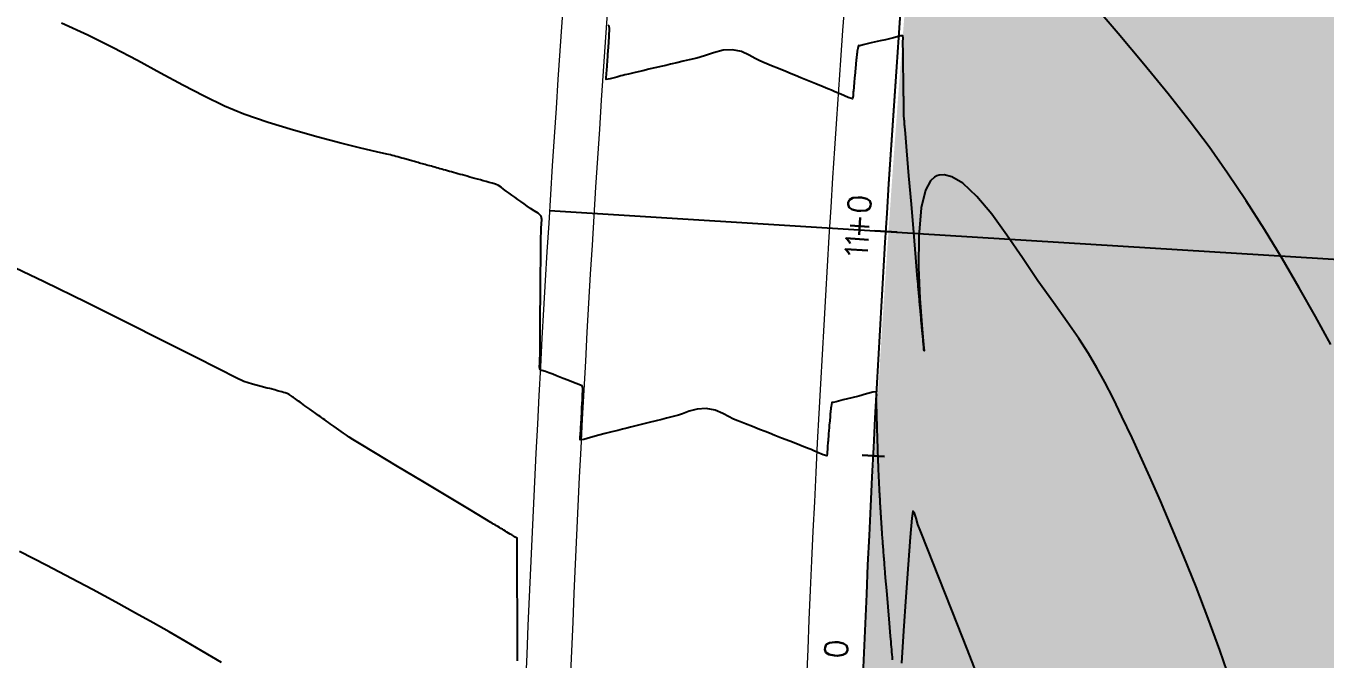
# Model space of a CAD drawing. Header units: millimetres. Extents: x 340454 to 342791, y 6993867 to 6995092.
# Drawn here: x 342014.5 to 342072.3, y 6994563.6 to 6994591.7 of the extents above; entities that cross this region are included whole.
import ezdxf

# ---------------------------------------------------------------- set-up
doc = ezdxf.new("R2010")
doc.units = ezdxf.units.MM
doc.header["$LTSCALE"] = 10
doc.linetypes.add('DASHDOT', pattern=[25.4, 12.7, -6.35, 0, -6.35])
doc.layers.add('_1 TXT_Estaca', color=4, linetype='Continuous', lineweight=30)
for name, color, linetype in [('Alinhamento', 7, 'Continuous'), ('T-HM-CURVA_INTERMEDIARIA', 45, 'Continuous'), ('T-HM-CURVA_MESTRA', 20, 'Continuous'), ('U-SC-SECAO_TIPO', 251, 'Continuous'), ('URB-Calçadas', 2, 'Continuous'), ('URB-Quadras', 3, 'Continuous')]:
    doc.layers.add(name, color=color, linetype=linetype)
doc.styles.add('Padrao', font='romans.shx', dxfattribs={"height": 1.5})

msp = doc.modelspace()

# ---------------------------------------------------------------- hatches: boundary and pattern name
at = {"lineweight": 20, "true_color": 0xfeeab9, "transparency": 33554518}
msp.add_hatch(color=254, dxfattribs=at).paths.add_polyline_path([(342119.159, 6994595.596), (342116.405, 6994600.719), (342115.526, 6994606.747), (342114.078, 6994622.168), (342111.537, 6994629.785), (342111.937, 6994638.612), (342110.22, 6994640.731), (342109.395, 6994645.913), (342105.489, 6994649.745), (342102.922, 6994655.377), (342098.078, 6994662.845), (342096.429, 6994677.718), (342097.194, 6994681.316), (342096.663, 6994685.441), (342098.361, 6994694.551), (342074.759, 6994718.153), (342070.902, 6994715.191, 0.018566), (342058.078, 6994636.195, 0.019313), (342051.792, 6994564.842, -0.000141), (342050.049, 6994525.137, -0.0035), (342048.827, 6994509.216, -0.002554), (342047.698, 6994496.488, -0.003076), (342046.981, 6994490.915), (342046.899, 6994471.038, -0.058975), (342015.5, 6994367.645), (342048.507, 6994361.761), (342062.35, 6994439.415), (342094.824, 6994434.95)])

# ---------------------------------------------------------------- linework, layer by layer
at = {"layer": '_1 TXT_Estaca', "color": 7, "linetype": 'Continuous', "lineweight": 30}
for p, q in [((342053.22, 6994582.542), (342052.222, 6994582.603)), ((342052.657, 6994572.563), (342051.658, 6994572.614))]:
    msp.add_line(p, q, dxfattribs=at)
at = {"layer": 'Alinhamento', "color": 1, "linetype": 'Continuous', "lineweight": -3, "flags": 128}
msp.add_lwpolyline([(342015.498, 6994367.645), (342017.793, 6994375.112, 0.055302), (342046.899, 6994472.8), (342046.869, 6994491.561, 0.001427), (342047.224, 6994494.157, 0.140946), (342047.449, 6994494.937, 0.074236), (342047.385, 6994495.366, 0.025997), (342051.128, 6994542.939, -0.045635), (342069.402, 6994708.821, 0.158515), (342070.754, 6994715.174, -0.001403), (342072.003, 6994720.875)], format="xyb", dxfattribs=at)
at = {"layer": 'T-HM-CURVA_INTERMEDIARIA', "color": 45, "linetype": 'Continuous', "lineweight": -3, "flags": 128}
for points, elevation in [([(342072.52, 6994577.54), (342071.841, 6994578.782), (342071.117, 6994580.064), (342070.356, 6994581.364), (342069.566, 6994582.662), (342068.755, 6994583.937), (342067.93, 6994585.168), (342067.1, 6994586.333), (342066.258, 6994587.445), (342065.28, 6994588.687), (342064.202, 6994590.013), (342063.059, 6994591.381), (342061.889, 6994592.745)], 706), ([(342053.02, 6994563.51), (342053.009, 6994563.633), (342052.999, 6994563.747), (342052.989, 6994563.86), (342052.979, 6994563.974), (342052.97, 6994564.087), (342052.96, 6994564.201), (342052.95, 6994564.314), (342052.929, 6994564.565), (342052.881, 6994565.141), (342052.819, 6994565.875), (342052.757, 6994566.605), (342052.71, 6994567.165), (342052.691, 6994567.39), (342052.685, 6994567.458), (342052.677, 6994567.55), (342052.672, 6994567.618), (342052.664, 6994567.709), (342052.659, 6994567.777), (342052.651, 6994567.868), (342052.646, 6994567.936), (342052.638, 6994568.026), (342052.633, 6994568.095), (342052.626, 6994568.185), (342052.619, 6994568.275), (342052.614, 6994568.342), (342052.607, 6994568.433), (342052.602, 6994568.5), (342052.595, 6994568.589), (342052.59, 6994568.657), (342052.583, 6994568.746), (342052.578, 6994568.814), (342052.572, 6994568.902), (342052.567, 6994568.97), (342052.561, 6994569.058), (342052.556, 6994569.127), (342052.55, 6994569.213), (342052.545, 6994569.283), (342052.539, 6994569.368), (342052.534, 6994569.438), (342052.529, 6994569.523), (342052.524, 6994569.593), (342052.518, 6994569.677), (342052.514, 6994569.748), (342052.509, 6994569.831), (342052.504, 6994569.903), (342052.499, 6994569.984), (342052.494, 6994570.057), (342052.489, 6994570.138), (342052.485, 6994570.211), (342052.48, 6994570.29), (342052.476, 6994570.365), (342052.471, 6994570.443), (342052.467, 6994570.519), (342052.462, 6994570.595), (342052.458, 6994570.672), (342052.454, 6994570.747), (342052.45, 6994570.825), (342052.446, 6994570.898), (342052.441, 6994570.978), (342052.438, 6994571.049), (342052.433, 6994571.131), (342052.43, 6994571.199), (342052.426, 6994571.284), (342052.422, 6994571.349), (342052.418, 6994571.437), (342052.415, 6994571.499), (342052.411, 6994571.589), (342052.408, 6994571.649), (342052.404, 6994571.743), (342052.401, 6994571.797), (342052.397, 6994571.896), (342052.394, 6994571.967), (342052.39, 6994572.051), (342052.386, 6994572.138), (342052.384, 6994572.207), (342052.381, 6994572.28), (342052.377, 6994572.367), (342052.374, 6994572.452), (342052.372, 6994572.513), (342052.369, 6994572.592), (342052.366, 6994572.702), (342052.361, 6994572.847), (342052.355, 6994573.07), (342052.351, 6994573.199), (342052.349, 6994573.264), (342052.347, 6994573.33), (342052.343, 6994573.492), (342052.337, 6994573.697), (342052.333, 6994573.819), (342052.33, 6994573.94), (342052.326, 6994574.065), (342052.323, 6994574.196), (342052.317, 6994574.391), (342052.313, 6994574.543), (342052.311, 6994574.619), (342052.309, 6994574.694), (342052.306, 6994574.8), (342052.301, 6994574.984), (342052.297, 6994575.144), (342052.313, 6994575.315), (342052.289, 6994575.434), (342052.141, 6994575.422), (342051.858, 6994575.341), (342051.52, 6994575.245), (342051.197, 6994575.166), (342050.82, 6994575.073), (342050.506, 6994574.996), (342050.373, 6994574.963), (342050.317, 6994574.958), (342050.294, 6994574.87), (342050.281, 6994574.788), (342050.271, 6994574.716), (342050.264, 6994574.655), (342050.256, 6994574.584), (342050.25, 6994574.528), (342050.244, 6994574.462), (342050.238, 6994574.399), (342050.233, 6994574.334), (342050.218, 6994574.139), (342050.203, 6994573.948), (342050.198, 6994573.893), (342050.194, 6994573.838), (342050.185, 6994573.718), (342050.172, 6994573.561), (342050.163, 6994573.442), (342050.155, 6994573.342), (342050.149, 6994573.259), (342050.142, 6994573.175), (342050.128, 6994572.998), (342050.117, 6994572.846), (342050.112, 6994572.789), (342050.114, 6994572.694), (342050.097, 6994572.588), (342049.934, 6994572.64), (342049.652, 6994572.756), (342049.478, 6994572.83), (342049.39, 6994572.865), (342049.303, 6994572.899), (342049.181, 6994572.947), (342048.987, 6994573.023), (342048.781, 6994573.104), (342048.442, 6994573.237), (342048.072, 6994573.382), (342047.776, 6994573.498), (342047.534, 6994573.593), (342047.342, 6994573.668), (342047.1, 6994573.763), (342046.78, 6994573.889), (342046.47, 6994574.011), (342046.249, 6994574.098), (342046.08, 6994574.164), (342045.912, 6994574.231), (342045.738, 6994574.324), (342045.463, 6994574.474), (342045.115, 6994574.62), (342044.723, 6994574.7), (342044.324, 6994574.672), (342043.96, 6994574.574), (342043.667, 6994574.461), (342043.483, 6994574.392), (342043.307, 6994574.348), (342043.131, 6994574.303), (342042.96, 6994574.261), (342042.753, 6994574.209), (342042.499, 6994574.145), (342042.178, 6994574.065), (342041.831, 6994573.979), (342041.539, 6994573.906), (342041.347, 6994573.858), (342041.195, 6994573.82), (342041.004, 6994573.772), (342040.79, 6994573.719), (342040.524, 6994573.652), (342040.234, 6994573.579), (342039.947, 6994573.507), (342039.579, 6994573.404), (342039.271, 6994573.317), (342039.12, 6994573.298), (342039.11, 6994573.436), (342039.133, 6994573.559), (342039.136, 6994573.611), (342039.139, 6994573.663), (342039.147, 6994573.822), (342039.16, 6994574.061), (342039.169, 6994574.239), (342039.176, 6994574.365), (342039.181, 6994574.464), (342039.186, 6994574.563), (342039.194, 6994574.713), (342039.206, 6994574.938), (342039.213, 6994575.062), (342039.216, 6994575.118), (342039.218, 6994575.167), (342039.221, 6994575.236), (342039.224, 6994575.318), (342039.225, 6994575.373), (342039.226, 6994575.43), (342039.227, 6994575.516), (342039.226, 6994575.568), (342039.221, 6994575.653), (342039.209, 6994575.707), (342039.158, 6994575.713), (342039.05, 6994575.756), (342038.812, 6994575.851), (342038.558, 6994575.952), (342038.364, 6994576.029), (342038.206, 6994576.092), (342038.06, 6994576.15), (342037.893, 6994576.216), (342037.725, 6994576.283), (342037.564, 6994576.337), (342037.413, 6994576.387), (342037.323, 6994576.443), (342037.308, 6994576.563), (342037.324, 6994576.704), (342037.325, 6994576.874), (342037.327, 6994577.096), (342037.327, 6994577.208), (342037.328, 6994577.266), (342037.328, 6994577.381), (342037.33, 6994577.593), (342037.331, 6994577.713), (342037.331, 6994577.81), (342037.333, 6994578.009), (342037.334, 6994578.217), (342037.334, 6994578.285), (342037.335, 6994578.353), (342037.336, 6994578.531), (342037.338, 6994578.722), (342037.338, 6994578.809), (342037.339, 6994578.897), (342037.34, 6994579.054), (342037.341, 6994579.226), (342037.342, 6994579.334), (342037.343, 6994579.441), (342037.344, 6994579.577), (342037.346, 6994579.731), (342037.347, 6994579.86), (342037.348, 6994579.986), (342037.349, 6994580.111), (342037.35, 6994580.235), (342037.351, 6994580.392), (342037.353, 6994580.531), (342037.354, 6994580.635), (342037.354, 6994580.74), (342037.356, 6994580.916), (342037.358, 6994581.077), (342037.358, 6994581.16), (342037.359, 6994581.244), (342037.361, 6994581.44), (342037.363, 6994581.623), (342037.364, 6994581.686), (342037.364, 6994581.749), (342037.367, 6994581.963), (342037.369, 6994582.169), (342037.37, 6994582.253), (342037.37, 6994582.332), (342037.372, 6994582.507), (342037.375, 6994582.716), (342037.393, 6994582.916), (342037.411, 6994583.1), (342037.381, 6994583.255), (342037.244, 6994583.385), (342037.061, 6994583.483), (342036.909, 6994583.591), (342036.762, 6994583.696), (342036.618, 6994583.799), (342036.479, 6994583.898), (342036.34, 6994583.997), (342036.209, 6994584.09), (342036.077, 6994584.184), (342035.953, 6994584.272), (342035.828, 6994584.362), (342035.709, 6994584.446), (342035.595, 6994584.534), (342035.477, 6994584.612), (342035.343, 6994584.669), (342035.205, 6994584.713), (342035.065, 6994584.753), (342034.932, 6994584.789), (342034.8, 6994584.826), (342034.675, 6994584.861), (342034.55, 6994584.895), (342034.431, 6994584.929), (342034.313, 6994584.962), (342034.2, 6994584.993), (342034.088, 6994585.024), (342033.981, 6994585.054), (342033.875, 6994585.084), (342033.774, 6994585.112), (342033.673, 6994585.14), (342033.576, 6994585.167), (342033.48, 6994585.194), (342033.388, 6994585.219), (342033.297, 6994585.245), (342033.208, 6994585.269), (342033.122, 6994585.294), (342033.037, 6994585.317), (342032.955, 6994585.34), (342032.874, 6994585.363), (342032.795, 6994585.385), (342032.718, 6994585.406), (342032.642, 6994585.427), (342032.568, 6994585.448), (342032.496, 6994585.468), (342032.425, 6994585.488), (342032.356, 6994585.507), (342032.288, 6994585.526), (342032.221, 6994585.545), (342032.156, 6994585.563), (342032.092, 6994585.581), (342032.03, 6994585.598), (342031.969, 6994585.615), (342031.908, 6994585.632), (342031.85, 6994585.648), (342031.792, 6994585.665), (342031.735, 6994585.68), (342031.679, 6994585.696), (342031.625, 6994585.711), (342031.571, 6994585.726), (342031.519, 6994585.741), (342031.467, 6994585.755), (342031.416, 6994585.769), (342031.367, 6994585.783), (342031.318, 6994585.797), (342031.27, 6994585.81), (342031.176, 6994585.836), (342031.086, 6994585.861), (342030.998, 6994585.886), (342030.914, 6994585.909), (342030.832, 6994585.932), (342030.754, 6994585.954), (342030.677, 6994585.975), (342030.51, 6994586.011), (342030.049, 6994586.114), (342029.349, 6994586.278), (342028.464, 6994586.496), (342027.448, 6994586.762), (342026.354, 6994587.072), (342025.236, 6994587.418), (342024.149, 6994587.796), (342023.285, 6994588.152), (342022.38, 6994588.586), (342021.433, 6994589.079), (342020.442, 6994589.615), (342019.407, 6994590.177), (342018.327, 6994590.747), (342017.201, 6994591.308), (342016.027, 6994591.843)], 708), ([(342068.072, 6994562.515), (342067.583, 6994563.938), (342067.063, 6994565.359), (342066.526, 6994566.756), (342065.984, 6994568.107), (342065.452, 6994569.389), (342064.942, 6994570.58), (342064.467, 6994571.658), (342064.04, 6994572.599), (342063.676, 6994573.383), (342063.222, 6994574.34), (342062.829, 6994575.151), (342062.47, 6994575.86), (342062.115, 6994576.511), (342061.736, 6994577.147), (342061.304, 6994577.812), (342060.793, 6994578.551), (342060.172, 6994579.406), (342059.484, 6994580.379), (342058.793, 6994581.401), (342058.106, 6994582.408), (342057.43, 6994583.339), (342056.774, 6994584.13), (342056.142, 6994584.719), (342055.661, 6994585.003), (342055.315, 6994585.085), (342055.093, 6994585.07), (342054.985, 6994585.041), (342054.882, 6994584.991), (342054.701, 6994584.82), (342054.487, 6994584.406), (342054.296, 6994583.615), (342054.182, 6994582.361), (342054.172, 6994580.965), (342054.228, 6994579.593), (342054.314, 6994578.41), (342054.378, 6994577.709), (342054.411, 6994577.382), (342054.422, 6994577.278), (342054.422, 6994577.265), (342054.419, 6994577.268), (342054.415, 6994577.288), (342054.412, 6994577.339), (342054.41, 6994577.394), (342054.403, 6994577.46), (342054.397, 6994577.525), (342054.391, 6994577.586), (342054.385, 6994577.647), (342054.378, 6994577.716), (342054.372, 6994577.788), (342054.365, 6994577.854), (342054.359, 6994577.92), (342054.352, 6994577.991), (342054.346, 6994578.053), (342054.337, 6994578.15), (342054.331, 6994578.216), (342054.325, 6994578.283), (342054.316, 6994578.38), (342054.31, 6994578.446), (342054.304, 6994578.512), (342054.295, 6994578.61), (342054.289, 6994578.675), (342054.283, 6994578.741), (342054.274, 6994578.839), (342054.268, 6994578.904), (342054.262, 6994578.97), (342054.254, 6994579.068), (342054.248, 6994579.13), (342054.242, 6994579.198), (342054.236, 6994579.267), (342054.23, 6994579.329), (342054.222, 6994579.426), (342054.216, 6994579.491), (342054.21, 6994579.556), (342054.202, 6994579.654), (342054.196, 6994579.719), (342054.191, 6994579.783), (342054.182, 6994579.882), (342054.177, 6994579.946), (342054.171, 6994580.01), (342054.163, 6994580.109), (342054.157, 6994580.173), (342054.152, 6994580.237), (342054.144, 6994580.336), (342054.118, 6994580.635), (342054.052, 6994581.416), (342053.959, 6994582.518), (342053.853, 6994583.782), (342053.746, 6994585.046), (342053.653, 6994586.151), (342053.587, 6994586.936), (342053.561, 6994587.241), (342053.554, 6994587.319), (342053.548, 6994587.396), (342053.541, 6994587.481), (342053.534, 6994587.557), (342053.529, 6994587.617), (342053.525, 6994587.677), (342053.521, 6994587.867), (342053.519, 6994588.046), (342053.518, 6994588.108), (342053.516, 6994588.217), (342053.513, 6994588.42), (342053.512, 6994588.544), (342053.511, 6994588.617), (342053.509, 6994588.689), (342053.507, 6994588.851), (342053.504, 6994589.043), (342053.503, 6994589.156), (342053.501, 6994589.269), (342053.5, 6994589.394), (342053.497, 6994589.542), (342053.495, 6994589.713), (342053.493, 6994589.848), (342053.492, 6994589.944), (342053.491, 6994590.04), (342053.488, 6994590.245), (342053.486, 6994590.425), (342053.485, 6994590.482), (342053.484, 6994590.539), (342053.483, 6994590.644), (342053.481, 6994590.839), (342053.479, 6994591.001), (342053.495, 6994591.163), (342053.475, 6994591.279), (342053.378, 6994591.279), (342053.221, 6994591.232), (342053.054, 6994591.182), (342052.878, 6994591.142), (342052.703, 6994591.101), (342052.458, 6994591.045), (342052.071, 6994590.956), (342051.712, 6994590.873), (342051.553, 6994590.836), (342051.501, 6994590.837), (342051.481, 6994590.786), (342051.465, 6994590.704), (342051.455, 6994590.645), (342051.447, 6994590.59), (342051.439, 6994590.53), (342051.43, 6994590.459), (342051.423, 6994590.403), (342051.416, 6994590.337), (342051.41, 6994590.274), (342051.403, 6994590.21), (342051.385, 6994590.014), (342051.367, 6994589.823), (342051.362, 6994589.769), (342051.357, 6994589.714), (342051.349, 6994589.63), (342051.339, 6994589.519), (342051.327, 6994589.395), (342051.311, 6994589.219), (342051.289, 6994588.983), (342051.274, 6994588.826), (342051.27, 6994588.775), (342051.265, 6994588.724), (342051.27, 6994588.6), (342051.241, 6994588.466), (342051.047, 6994588.525), (342050.708, 6994588.673), (342050.452, 6994588.788), (342050.295, 6994588.853), (342050.139, 6994588.917), (342049.934, 6994589.001), (342049.596, 6994589.139), (342049.228, 6994589.289), (342048.934, 6994589.41), (342048.694, 6994589.508), (342048.503, 6994589.586), (342048.262, 6994589.684), (342047.944, 6994589.815), (342047.636, 6994589.942), (342047.416, 6994590.032), (342047.249, 6994590.101), (342047.081, 6994590.17), (342046.909, 6994590.265), (342046.636, 6994590.42), (342046.29, 6994590.57), (342045.899, 6994590.656), (342045.478, 6994590.629), (342045.047, 6994590.521), (342044.642, 6994590.387), (342044.302, 6994590.283), (342043.965, 6994590.205), (342043.693, 6994590.142), (342043.411, 6994590.076), (342043.141, 6994590.012), (342042.923, 6994589.961), (342042.704, 6994589.909), (342042.512, 6994589.864), (342042.359, 6994589.829), (342042.167, 6994589.784), (342041.907, 6994589.723), (342041.565, 6994589.642), (342041.258, 6994589.569), (342041.106, 6994589.534), (342041.015, 6994589.512), (342040.923, 6994589.491), (342040.74, 6994589.441), (342040.444, 6994589.366), (342040.276, 6994589.338), (342040.273, 6994589.446), (342040.289, 6994589.541), (342040.293, 6994589.598), (342040.304, 6994589.752), (342040.316, 6994589.931), (342040.321, 6994590.015), (342040.327, 6994590.1), (342040.334, 6994590.2), (342040.342, 6994590.321), (342040.351, 6994590.447), (342040.361, 6994590.601), (342040.373, 6994590.774), (342040.388, 6994590.987), (342040.395, 6994591.1), (342040.399, 6994591.155), (342040.402, 6994591.205), (342040.406, 6994591.274), (342040.41, 6994591.356), (342040.412, 6994591.411), (342040.414, 6994591.467), (342040.415, 6994591.554), (342040.415, 6994591.605), (342040.412, 6994591.7), (342040.364, 6994591.751)], 707), ([(342036.332, 6994563.467), (342036.331, 6994563.649), (342036.331, 6994563.739), (342036.33, 6994563.828), (342036.329, 6994563.985), (342036.328, 6994564.154), (342036.328, 6994564.259), (342036.327, 6994564.363), (342036.326, 6994564.504), (342036.325, 6994564.658), (342036.325, 6994564.779), (342036.324, 6994564.899), (342036.323, 6994565.025), (342036.323, 6994565.163), (342036.322, 6994565.307), (342036.321, 6994565.436), (342036.321, 6994565.552), (342036.32, 6994565.667), (342036.32, 6994565.827), (342036.319, 6994565.973), (342036.319, 6994566.073), (342036.318, 6994566.172), (342036.317, 6994566.348), (342036.317, 6994566.512), (342036.317, 6994566.594), (342036.316, 6994566.677), (342036.316, 6994566.869), (342036.315, 6994567.052), (342036.315, 6994567.116), (342036.314, 6994567.181), (342036.314, 6994567.391), (342036.313, 6994567.592), (342036.313, 6994567.686), (342036.313, 6994567.806), (342036.312, 6994568.019), (342036.312, 6994568.134), (342036.312, 6994568.19), (342036.312, 6994568.3), (342036.311, 6994568.515), (342036.311, 6994568.677), (342036.313, 6994568.829), (342036.31, 6994568.926), (342036.227, 6994568.977), (342036.159, 6994569.017), (342036.076, 6994569.067), (342036.002, 6994569.111), (342035.929, 6994569.155), (342035.858, 6994569.198), (342035.788, 6994569.24), (342035.719, 6994569.281), (342035.651, 6994569.322), (342035.584, 6994569.362), (342035.518, 6994569.402), (342035.453, 6994569.441), (342035.389, 6994569.479), (342035.326, 6994569.517), (342035.264, 6994569.554), (342035.204, 6994569.59), (342035.143, 6994569.627), (342034.877, 6994569.786), (342034.19, 6994570.198), (342033.22, 6994570.78), (342032.106, 6994571.448), (342030.987, 6994572.119), (342030.002, 6994572.71), (342029.29, 6994573.137), (342028.991, 6994573.318), (342028.838, 6994573.418), (342028.712, 6994573.505), (342028.588, 6994573.592), (342028.478, 6994573.671), (342028.368, 6994573.75), (342028.269, 6994573.821), (342028.17, 6994573.891), (342028.079, 6994573.956), (342027.99, 6994574.019), (342027.907, 6994574.078), (342027.827, 6994574.136), (342027.751, 6994574.19), (342027.677, 6994574.242), (342027.608, 6994574.292), (342027.54, 6994574.34), (342027.476, 6994574.386), (342027.414, 6994574.43), (342027.355, 6994574.472), (342027.298, 6994574.513), (342027.243, 6994574.552), (342027.19, 6994574.59), (342027.139, 6994574.626), (342027.09, 6994574.661), (342027.043, 6994574.695), (342026.997, 6994574.727), (342026.953, 6994574.759), (342026.91, 6994574.789), (342026.868, 6994574.819), (342026.79, 6994574.875), (342026.716, 6994574.928), (342026.646, 6994574.977), (342026.581, 6994575.024), (342026.519, 6994575.068), (342026.461, 6994575.109), (342026.406, 6994575.148), (342026.354, 6994575.186), (342026.304, 6994575.221), (342026.257, 6994575.254), (342026.213, 6994575.286), (342026.17, 6994575.317), (342026.082, 6994575.363), (342025.989, 6994575.389), (342025.906, 6994575.412), (342025.832, 6994575.433), (342025.764, 6994575.452), (342025.703, 6994575.469), (342025.647, 6994575.485), (342025.596, 6994575.499), (342025.527, 6994575.518), (342025.465, 6994575.535), (342025.411, 6994575.55), (342025.362, 6994575.564), (342025.304, 6994575.58), (342025.191, 6994575.605), (342024.911, 6994575.673), (342024.538, 6994575.774), (342024.149, 6994575.902), (342023.806, 6994576.065), (342023.048, 6994576.443), (342021.939, 6994577.002), (342020.542, 6994577.706), (342018.92, 6994578.519), (342017.137, 6994579.405), (342015.254, 6994580.329), (342013.337, 6994581.255)], 709), ([(342057.092, 6994562.047), (342056.347, 6994563.964), (342055.66, 6994565.716), (342055.065, 6994567.226), (342054.593, 6994568.417), (342054.277, 6994569.213), (342054.149, 6994569.536), (342054.064, 6994569.809), (342053.994, 6994570.038), (342053.914, 6994570.126), (342053.868, 6994569.809), (342053.795, 6994568.969), (342053.705, 6994567.754), (342053.606, 6994566.315), (342053.505, 6994564.801), (342053.412, 6994563.363)], 708)]:
    msp.add_lwpolyline(points, dxfattribs=dict(at, elevation=elevation))
at = {"layer": 'T-HM-CURVA_MESTRA', "color": 20, "linetype": 'Continuous', "lineweight": -3, "elevation": 710, "flags": 128}
msp.add_lwpolyline([(342023.148, 6994563.399), (342022.295, 6994563.899), (342021.537, 6994564.341), (342020.824, 6994564.753), (342020.105, 6994565.162), (342019.33, 6994565.594), (342018.448, 6994566.078), (342017.407, 6994566.641), (342016.482, 6994567.132), (342015.386, 6994567.704), (342014.157, 6994568.339)], dxfattribs=at)
at = {"layer": 'U-SC-SECAO_TIPO', "color": 251, "linetype": 'DASHDOT', "lineweight": -3}
msp.add_lwpolyline([(342037.75, 6994583.499), (342052.721, 6994582.573), (342119.444, 6994578.443)], dxfattribs=at)
at = {"layer": 'URB-Calçadas', "lineweight": 0}
for points in [[(341855.722, 6994793.533, 0.040243), (341827.214, 6994612.041, 0.374062), (341831.04, 6994604.709, -0.06762), (341882.483, 6994571.801, 0.623397), (341889.068, 6994574.67, -0.020769), (341896.826, 6994663.947, -2.171006), (341908.618, 6994669.224, 0.02498), (341899.609, 6994562.94, 0.240837), (341904.437, 6994552.633, 0.042745), (341951.796, 6994521.968, 0.583941), (341962.301, 6994528.078, 0.011372), (341963.148, 6994544.94, -0.040951), (341979.664, 6994708.317, -2.033074), (341989.108, 6994698.718, 0.039016), (341974.145, 6994544.683, -0.017692), (341972.451, 6994517.698, 0.385816), (341976.453, 6994510.124, 0.039668), (342026.046, 6994493.296, 0.497561), (342034.832, 6994499.697, 0.024473), (342038.129, 6994543.226, -0.044523), (342055.858, 6994707.42)], [(341465.549, 6994408.477, 0.017619), (341608.344, 6994403.976, 0.095454), (341661.137, 6994415.012), (341661.137, 6994415.012), (341661.137, 6994415.012, 0.080859), (341702.01, 6994444.146), (341702.01, 6994444.146, -0.216427), (341713.237, 6994445.318), (341715.159, 6994444.283, -0.070464), (341719.112, 6994441.373), (341762.085, 6994399.264, -0.1217), (341777.729, 6994375.246, 0.346942), (341824.461, 6994337.89), (341885.502, 6994331.862, 0.032652), (341897.249, 6994331.897, 0.063839), (341919.984, 6994336.412, 0.019522), (341947.001, 6994347.519, -0.066321), (342002.369, 6994364.024, 0.079793), (342013.358, 6994369.194), (342015.438, 6994375.96, 0.055249), (342044.396, 6994473.014), (342044.366, 6994491.724, 0.02818), (342048.626, 6994542.987, -0.045751), (342067.037, 6994709.74)]]:
    msp.add_lwpolyline(points, format="xyb", dxfattribs=at)
at = {"layer": 'URB-Quadras', "color": 252, "lineweight": 0}
for points in [[(342015.495, 6994367.637), (342017.79, 6994375.104, 0.055302), (342046.896, 6994472.792), (342046.866, 6994491.552, 0.02809), (342051.126, 6994542.93, -0.045635), (342069.399, 6994708.813, 2.142686)], [(342053.545, 6994706.037, 0.044035), (342036.13, 6994543.269, -0.024467), (342032.848, 6994499.945, -0.450805), (342026.66, 6994495.719, -0.039668), (341977.441, 6994512.42, -0.326527), (341974.442, 6994517.502, 0.017698), (341976.145, 6994544.639, -0.038672), (341990.841, 6994697.025, 1.854706)]]:
    msp.add_lwpolyline(points, format="xyb", dxfattribs=at)
at = {"layer": 'URB-Quadras', "color": 0, "lineweight": 0}
msp.add_lwpolyline([(342069.399, 6994708.813, 0.045635), (342051.126, 6994542.93, -0.025997), (342047.382, 6994495.357, -0.074236), (342047.446, 6994494.929, -0.140946), (342047.222, 6994494.149, -0.001427), (342046.866, 6994491.552), (342046.896, 6994472.792, -0.055302), (342017.79, 6994375.104), (342015.495, 6994367.637), (342048.506, 6994361.753), (342062.35, 6994439.415), (342094.824, 6994434.95), (342120.326, 6994603.299)], format="xyb", dxfattribs=at)

# ---------------------------------------------------------------- texts
at = {"layer": '_1 TXT_Estaca', "color": 1, "linetype": 'Continuous', "lineweight": 30, "char_height": 1, "attachment_point": 7, "style": 'Padrao'}
for s, insert, rotation in [('0', (342052.016, 6994583.326), 86.41424), ('+', (342051.948, 6994582.221), 86.48343), ('1', (342051.918, 6994581.734), 86.51393), ('1', (342051.889, 6994581.246), 86.54443), ('0', (342050.992, 6994563.551), 87.65164)]:
    msp.add_mtext(s, dxfattribs=dict(at, insert=insert, rotation=rotation))

doc.saveas('drawing.dxf')
